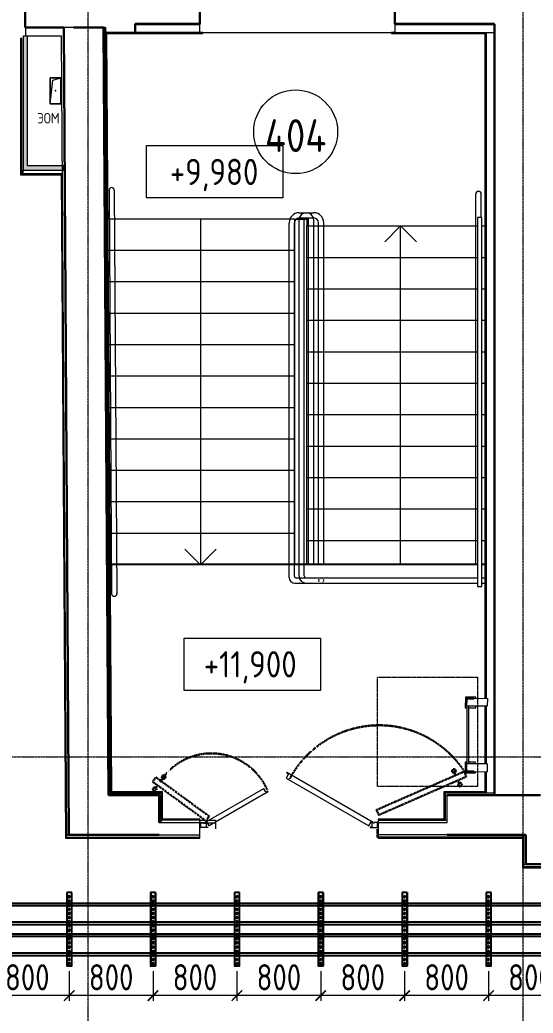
# Model space of a CAD drawing. Header units: millimetres. Extents: x -42533 to 645315, y 3457 to 82611.
# Drawn here: x 418948 to 423845, y 37143 to 46622 of the extents above; entities that cross this region are included whole.
import ezdxf
from ezdxf.enums import TextEntityAlignment as Align

# ---------------------------------------------------------------- set-up
doc = ezdxf.new("R2018")
doc.units = ezdxf.units.MM
for name, pattern in [('ADSK_Линия сетки', [25, 20, -2.5, 0, -2.5]), ('ADSK_Штрих_ш3 п1_5', [4.5, 3, -1.5]), ('ADSK_Штриховая_ш3 п1_5', [4.5, 3, -1.5])]:
    doc.linetypes.add(name, pattern=pattern)
for name, color, linetype in [('00_00_потолок_Панели из стали', 7, 'Continuous'), ('ЭОМ_Лотки авар.', 1, 'Continuous'), ('ЭОМ_Лотки рабочие', 5, 'Continuous')]:
    doc.layers.add(name, color=color, linetype=linetype)
for name, color, linetype, lineweight in [('Аннотация', 7, 'Continuous', 18), ('Двери', 7, 'Continuous', 9), ('Лестницы', 7, 'Continuous', 9), ('Обобщенные модели', 7, 'Continuous', 18), ('Оборудование', 7, 'Continuous', 18), ('Оси', 253, 'Continuous', 9), ('Отметки', 7, 'Continuous', 9), ('Перекрытие', 7, 'Continuous', 18), ('Стены внутренние', 7, 'Continuous', 18), ('Стены несущие', 7, 'Continuous', 30), ('Стены отделка', 7, 'Continuous', 30), ('Стены перегородки', 7, 'Continuous', 30), ('Стены штриховка', 7, 'Continuous', 9), ('Стрелки вверх', 7, 'Continuous', 18), ('ШТРИХОВКА', 252, 'Continuous', 15)]:
    doc.layers.add(name, color=color, linetype=linetype, lineweight=lineweight)
doc.layers.add('Линии', color=7, linetype='Continuous', lineweight=9, true_color=0x00a600)
doc.styles.add('GOST Common', font='GOST_Common.ttf', dxfattribs={"width": 0.9, "height": 350})
doc.styles.add('GOST Common_1', font='GOST_Common.ttf', dxfattribs={"width": 0.9, "height": 250})
doc.styles.add('GOST Common_4', font='GOST_Common.ttf', dxfattribs={"width": 0.9, "height": 200})
doc.styles.get("Standard").update_dxf_attribs({"font": 'arial.ttf'})
doc.styles.add('М2', font='isocpeur.ttf', dxfattribs={"width": 0.8})
doc.dimstyles.new('М2-100', dxfattribs={"dimtxt": 250, "dimasz": 100, "dimexe": 50, "dimexo": 50, "dimgap": 50, "dimtad": 1, "dimdec": 0, "dimzin": 1, "dimtxsty": 'М2', "dimblk": 'ARCHTICK', "dimcen": 2.5, "dimdle": 50, "dimclre": 256, "dimclrt": 256, "dimadec": 0, "dimazin": 0, "dimtfac": 1, "dimtdec": 0, "dimtix": 1, "dimtmove": 1, "dimatfit": 3, "dimldrblk": 'NONE', "dimfxl": 1, "dimtolj": 1, "dimlwd": 9, "dimlwe": 9, "dimarcsym": 1})

# ---------------------------------------------------------------- blocks, each defined once
blk = doc.blocks.new('План 4 этажа')
at = {"layer": 'Стены внутренние'}
for points in [[(2886.184, 18871.902), (2926.184, 18871.902), (2926.184, 20151.605), (2886.184, 20151.605), (2886.184, 19971.845)], [(3260.613, 18871.902), (3260.354, 18911.902), (2926.184, 18911.902), (2926.184, 18871.902), (3252.327, 18871.902)]]:
    blk.add_hatch(color=8, dxfattribs=at).paths.add_polyline_path(points)
at = {"layer": 'Аннотация', "color": 8, "lineweight": 20}
for p, q in [((4063.643, 18606.119), (4063.643, 19106.119)), ((4063.643, 19106.119), (5363.643, 19106.119)), ((5363.643, 19106.119), (5363.643, 18606.119)), ((5363.643, 18606.119), (4063.643, 18606.119)), ((4422.661, 13906.768), (4422.661, 14406.768)), ((4422.661, 14406.768), (5722.661, 14406.768)), ((5722.661, 14406.768), (5722.661, 13906.768)), ((5722.661, 13906.768), (4422.661, 13906.768))]:
    blk.add_line(p, q, dxfattribs=at)
at = {"layer": 'Двери', "color": 8}
for p, q in [((5415.688, 13110.288), (5393.188, 13071.316)), ((5400.617, 13124.185), (5398.367, 13120.288)), ((5398.367, 13120.288), (5415.688, 13110.288)), ((6225.939, 12647.685), (5400.617, 13124.185)), ((5393.188, 13071.316), (6183.869, 12614.816)), ((4617.939, 12647.685), (5180.856, 12972.685)), ((5188.285, 12919.816), (4660.01, 12614.816)), ((5180.856, 12972.685), (5183.106, 12968.788)), ((5203.106, 12934.146), (5183.106, 12968.788)), ((5188.285, 12919.816), (5222.926, 12939.816)), ((5220.426, 12944.146), (5203.106, 12934.146)), ((5222.926, 12939.816), (5220.426, 12944.146)), ((4571.939, 12597.685), (4571.939, 12647.685)), ((4571.939, 12647.685), (4608.11, 12647.685)), ((4581.939, 12647.685), (4571.939, 12647.685)), ((4571.939, 12647.685), (4571.939, 12597.685)), ((4581.939, 12597.685), (4581.939, 12647.685)), ((4608.11, 12647.685), (4608.11, 12642.236)), ((4610.633, 12639.713), (4631.939, 12639.713)), ((4620.189, 12643.788), (4617.939, 12647.685)), ((4637.51, 12653.788), (4620.189, 12643.788)), ((4631.939, 12639.713), (4631.939, 12604.186)), ((4660.01, 12614.816), (4637.51, 12653.788)), ((6183.869, 12614.816), (6206.369, 12653.788)), ((6206.369, 12653.788), (6223.689, 12643.788)), ((6211.939, 12639.713), (6211.939, 12604.186)), ((6233.245, 12639.713), (6211.939, 12639.713)), ((6223.689, 12643.788), (6225.939, 12647.685)), ((6235.768, 12647.685), (6235.768, 12642.236)), ((6271.939, 12647.685), (6235.768, 12647.685)), ((6271.939, 12647.685), (6261.939, 12647.685)), ((6261.939, 12647.685), (6261.939, 12597.685)), ((6271.939, 12597.685), (6271.939, 12647.685)), ((6271.939, 12597.685), (6271.939, 12647.685)), ((4648.11, 12597.685), (4571.939, 12597.685)), ((4571.939, 12597.685), (4581.939, 12597.685)), ((4634.44, 12601.685), (4648.11, 12601.685)), ((4648.11, 12601.685), (4648.11, 12597.685)), ((6195.768, 12601.685), (6195.768, 12597.685)), ((6209.438, 12601.685), (6195.768, 12601.685)), ((6195.768, 12597.685), (6271.939, 12597.685)), ((6261.939, 12597.685), (6271.939, 12597.685))]:
    blk.add_line(p, q, dxfattribs=at)
for centre, radius, start, end in [((4610.633, 12642.236), 2.523, 180, 270), ((6233.245, 12642.236), 2.523, 270, 0), ((4634.44, 12604.186), 2.501, 180, 270), ((6209.438, 12604.186), 2.501, 270, 0)]:
    blk.add_arc(centre, radius, start, end, dxfattribs=at)
at = {"layer": 'Лестницы', "color": 8}
for p, q in [((5472.737, 18405.275), (3695.737, 18405.275)), ((5472.737, 18405.275), (3695.737, 18405.275)), ((5472.737, 18405.275), (5591.939, 18405.275)), ((5472.737, 18405.275), (5472.737, 18105.275)), ((5591.939, 18405.275), (5591.939, 18338.965)), ((5591.939, 18338.965), (7221.939, 18338.965)), ((5591.939, 18038.965), (5591.939, 18338.965)), ((5591.939, 18338.965), (7221.939, 18338.965)), ((7261.939, 18338.965), (7289.939, 18338.965)), ((7261.939, 18338.965), (7289.939, 18338.965)), ((5472.737, 18105.275), (3697.674, 18105.275)), ((5472.737, 18105.275), (3697.674, 18105.275)), ((5472.737, 18105.275), (5472.737, 17805.275)), ((5591.939, 17738.965), (5591.939, 18038.965)), ((5591.939, 18038.965), (7221.939, 18038.965)), ((5591.939, 18038.965), (7221.939, 18038.965)), ((7261.939, 18038.965), (7289.939, 18038.965)), ((7261.939, 18038.965), (7289.939, 18038.965)), ((5472.737, 17805.275), (3699.61, 17805.275)), ((5472.737, 17805.275), (3699.61, 17805.275)), ((5472.737, 17805.275), (5472.737, 17505.275)), ((5591.939, 17438.965), (5591.939, 17738.965)), ((5591.939, 17738.965), (7221.939, 17738.965)), ((5591.939, 17738.965), (7221.939, 17738.965)), ((7261.939, 17738.965), (7289.939, 17738.965)), ((7261.939, 17738.965), (7289.939, 17738.965)), ((5472.737, 17505.275), (3701.547, 17505.275)), ((5472.737, 17505.275), (3701.547, 17505.275)), ((5472.737, 17505.275), (5472.737, 17205.275)), ((5591.939, 17138.965), (5591.939, 17438.965)), ((5591.939, 17438.965), (7221.939, 17438.965)), ((5591.939, 17438.965), (7221.939, 17438.965)), ((7261.939, 17438.965), (7289.939, 17438.965)), ((7261.939, 17438.965), (7289.939, 17438.965)), ((5472.737, 17205.275), (3703.483, 17205.275)), ((5472.737, 17205.275), (3703.483, 17205.275)), ((5472.737, 17205.275), (5472.737, 16905.275)), ((5591.939, 16838.965), (5591.939, 17138.965)), ((5591.939, 17138.965), (7221.939, 17138.965)), ((5591.939, 17138.965), (7221.939, 17138.965)), ((7261.939, 17138.965), (7289.939, 17138.965)), ((7261.939, 17138.965), (7289.939, 17138.965)), ((5472.737, 16905.275), (3705.42, 16905.275)), ((5472.737, 16905.275), (3705.42, 16905.275)), ((5472.737, 16905.275), (5472.737, 16605.275)), ((5591.939, 16538.965), (5591.939, 16838.965)), ((5591.939, 16838.965), (7221.939, 16838.965)), ((5591.939, 16838.965), (7221.939, 16838.965)), ((7261.939, 16838.965), (7289.939, 16838.965)), ((7261.939, 16838.965), (7289.939, 16838.965)), ((5472.737, 16605.275), (3707.356, 16605.275)), ((5472.737, 16605.275), (3707.356, 16605.275)), ((5472.737, 16605.275), (5472.737, 16305.275)), ((5591.939, 16238.965), (5591.939, 16538.965)), ((5591.939, 16538.965), (7221.939, 16538.965)), ((5591.939, 16538.965), (7221.939, 16538.965)), ((7261.939, 16538.965), (7289.939, 16538.965)), ((7261.939, 16538.965), (7289.939, 16538.965)), ((5472.737, 16305.275), (3709.293, 16305.275)), ((5472.737, 16305.275), (3709.293, 16305.275)), ((5472.737, 16305.275), (5472.737, 16005.275)), ((5591.939, 15938.965), (5591.939, 16238.965)), ((5591.939, 16238.965), (7221.939, 16238.965)), ((5591.939, 16238.965), (7221.939, 16238.965)), ((7261.939, 16238.965), (7289.939, 16238.965)), ((7261.939, 16238.965), (7289.939, 16238.965)), ((5472.737, 16005.275), (3711.229, 16005.275)), ((5472.737, 16005.275), (3711.229, 16005.275)), ((5472.737, 16005.275), (5472.737, 15705.275)), ((5591.939, 15638.965), (5591.939, 15938.965)), ((5591.939, 15938.965), (7221.939, 15938.965)), ((5591.939, 15938.965), (7221.939, 15938.965)), ((7261.939, 15938.965), (7289.939, 15938.965)), ((7261.939, 15938.965), (7289.939, 15938.965)), ((5472.737, 15705.275), (3713.166, 15705.275)), ((5472.737, 15705.275), (3713.166, 15705.275)), ((5472.737, 15705.275), (5472.737, 15405.275)), ((5591.939, 15338.965), (5591.939, 15638.965)), ((5591.939, 15638.965), (7221.939, 15638.965)), ((5591.939, 15638.965), (7221.939, 15638.965)), ((7261.939, 15638.965), (7289.939, 15638.965)), ((7261.939, 15638.965), (7289.939, 15638.965)), ((5472.737, 15405.275), (3715.102, 15405.275)), ((5472.737, 15405.275), (3715.102, 15405.275)), ((5472.737, 15405.275), (5472.737, 15110.444)), ((5591.939, 15110.444), (5591.939, 15338.965)), ((5591.939, 15338.965), (7221.939, 15338.965)), ((5591.939, 15338.965), (7221.939, 15338.965)), ((7261.939, 15338.965), (7289.939, 15338.965)), ((7261.939, 15338.965), (7289.939, 15338.965)), ((5472.737, 15105.275), (3717.039, 15105.275))]:
    blk.add_line(p, q, dxfattribs=at)
at = {"layer": 'Линии', "color": 8}
for p, q in [((4570.87, 20186.557), (6430.87, 20186.557)), ((3704.488, 18680.112), (3729.536, 14828.806)), ((3754.487, 18680.437), (3779.527, 14830.437)), ((7203.35, 15110.444), (7203.35, 18642.17)), ((7256.939, 18418.965), (7256.939, 18642.17)), ((5517.737, 18415.273), (5655.354, 18415.273)), ((5518.35, 18465.274), (5658.35, 18465.274)), ((7261.939, 18418.965), (7221.939, 18418.965)), ((7221.939, 18418.965), (7221.939, 14898.965)), ((7261.939, 14898.965), (7261.939, 18418.965)), ((5423.35, 14985.271), (5423.35, 18370.274)), ((5472.737, 14995.271), (5472.737, 18369.818)), ((5703.35, 15109.141), (5703.35, 18370.046)), ((5753.35, 15109.141), (5753.35, 18370.274)), ((5487.737, 14980.271), (5520.734, 14980.271)), ((5520.734, 14980.271), (7221.939, 14980.271)), ((7261.939, 14980.271), (7301.939, 14980.271)), ((5478.35, 14930.271), (7221.939, 14930.271)), ((7221.939, 14898.965), (7261.939, 14898.965)), ((7261.939, 14930.271), (7301.939, 14930.271))]:
    blk.add_line(p, q, dxfattribs=at)
at = {"layer": 'Линии', "color": 8, "lineweight": 18}
for p, q in [((5517.737, 15000.577), (5517.737, 18394.967)), ((5567.737, 15000.577), (5567.737, 18395.273)), ((5608.35, 15109.447), (5608.35, 18395.273)), ((5658.35, 15109.447), (5658.35, 18394.967))]:
    blk.add_line(p, q, dxfattribs=at)
at = {"layer": 'Линии', "color": 8, "linetype": 'ADSK_Штрих_ш3 п1_5'}
for p, q in [((6266.505, 14033.922), (7221.505, 14033.922)), ((6266.505, 12988.922), (6266.505, 14033.922)), ((7221.505, 14033.922), (7221.505, 12988.922)), ((7221.505, 12988.922), (6266.505, 12988.922))]:
    blk.add_line(p, q, dxfattribs=at)
at = {"layer": 'Линии', "color": 8, "linetype": 'ADSK_Штриховая_ш3 п1_5', "lineweight": 30}
for p, q in [((4198.918, 13043.977), (4225.539, 13080.258)), ((6256.804, 12766.714), (7092.535, 13132.711)), ((7114.461, 13084.453), (6278.065, 12718.165)), ((7008.733, 13095.463), (6995.515, 13138.478)), ((7092.535, 13132.711), (7114.461, 13084.453)), ((4151.82, 13078.533), (4120.467, 13035.802)), ((4120.467, 13035.802), (4628.457, 12663.08)), ((4167.565, 13001.245), (4140.945, 12964.964)), ((4660.395, 12705.383), (4151.82, 13078.533)), ((7029.793, 13047.374), (7052.442, 13008.489)), ((4628.457, 12663.08), (4660.395, 12705.383)), ((6278.065, 12718.165), (6256.804, 12766.714)), ((6266.524, 12584.538), (6266.524, 12504.538))]:
    blk.add_line(p, q, dxfattribs=at)
at = {"layer": 'Линии', "color": 8}
blk.add_circle((5485.227, 19238.316), 400, dxfattribs=at)
at = {"layer": 'Линии', "color": 8, "linetype": 'ADSK_Штриховая_ш3 п1_5', "lineweight": 30}
for centre in [(4225.539, 13080.258), (6995.515, 13138.478), (7052.442, 13008.489), (4140.945, 12964.964)]:
    blk.add_circle(centre, 17, dxfattribs=at)
at = {"layer": 'Линии', "color": 8}
for centre, radius, start, end in [((3729.488, 18680.275), 25, 0.3726316, 180.3726316), ((7230.145, 18642.17), 26.795, 0, 180), ((5518.35, 18370.274), 95, 90, 180), ((5517.964, 18370.046), 45.228, 90.288514, 180.288514), ((5588.044, 18394.967), 70.306, 0, 180), ((5588.044, 18395.273), 20.306, 0, 180), ((5658.122, 18370.046), 45.228, 0, 90), ((5658.35, 18370.274), 95, 0, 90), ((5478.35, 14985.271), 55, 180, 270), ((5487.737, 14995.271), 15, 180, 270), ((5588.044, 15000.577), 70.306, 180, 270), ((5588.044, 15000.577), 20.306, 180, 270), ((5728.35, 14955.271), 25, 49.7781504, 123.2492799), ((5728.35, 14955.271), 25, 149.5964545, 202.8495076), ((5728.35, 14955.271), 25, 238.0585577, 308.0772466), ((5728.35, 14955.271), 25, 336.0860607, 24.5789859), ((3754.493, 14830.275), 25, 183.367594, 0.3726316)]:
    blk.add_arc(centre, radius, start, end, dxfattribs=at)
at = {"layer": 'Линии', "color": 8, "linetype": 'ADSK_Штриховая_ш3 п1_5', "lineweight": 30}
for centre, radius, start, end in [((6282.444, 12604.435), 970.087, 33.079961, 151.7167663), ((4681.94, 12726.485), 580, 22.7681813, 148.0209552)]:
    blk.add_arc(centre, radius, start, end, dxfattribs=at)
at = {"layer": 'Обобщенные модели', "color": 8}
for p, q in [((3143.793, 19503.902), (3143.793, 19753.902)), ((3143.793, 19753.902), (3243.793, 19753.902)), ((3243.793, 19753.902), (3143.793, 19753.902)), ((3143.793, 19753.902), (3143.793, 19503.902)), ((3143.793, 19503.902), (3168.793, 19728.902)), ((3168.793, 19728.902), (3243.793, 19753.902)), ((3243.793, 19753.902), (3243.793, 19503.902)), ((3243.793, 19503.902), (3243.793, 19753.902)), ((3243.793, 19503.902), (3143.793, 19503.902)), ((3143.793, 19503.902), (3243.793, 19503.902))]:
    blk.add_line(p, q, dxfattribs=at)
for start, end in [(0, 180), (180, 0), (60, 165), (195, 270), (300, 0)]:
    blk.add_arc((3193.793, 19628.902), 2.5, start, end, dxfattribs=at)
at = {"layer": 'Оборудование', "color": 8}
for p, q in [((7104.4, 13842.104), (7104.137, 13742.104)), ((7204.4, 13841.84), (7104.4, 13842.104)), ((7204.373, 13831.84), (7204.4, 13841.84)), ((7114.176, 13757.078), (7114.374, 13832.077)), ((7114.374, 13832.077), (7114.176, 13757.078)), ((7314.175, 13756.551), (7114.176, 13757.078)), ((7114.176, 13757.078), (7117.176, 13757.07)), ((7114.374, 13832.077), (7314.373, 13831.551)), ((7189.373, 13831.88), (7114.374, 13832.077)), ((7120.176, 13757.062), (7118.728, 13207.064)), ((7120.184, 13760.062), (7120.334, 13817.062)), ((7129.358, 13826.038), (7186.358, 13825.888)), ((7136.728, 13207.016), (7138.176, 13757.014)), ((7189.365, 13828.88), (7189.373, 13831.88)), ((7204.136, 13741.841), (7204.176, 13756.841)), ((7314.373, 13831.551), (7314.175, 13756.551)), ((7104.137, 13742.104), (7120.171, 13742.062)), ((7138.137, 13742.015), (7204.136, 13741.841)), ((7102.768, 13222.106), (7102.504, 13122.106)), ((7118.768, 13222.064), (7102.768, 13222.106)), ((7112.531, 13132.08), (7112.728, 13207.08)), ((7112.728, 13207.08), (7112.531, 13132.08)), ((7312.728, 13206.553), (7112.728, 13207.08)), ((7115.728, 13207.072), (7112.728, 13207.08)), ((7118.57, 13147.064), (7118.72, 13204.064)), ((7202.767, 13221.843), (7136.733, 13222.016)), ((7202.728, 13206.843), (7202.767, 13221.843)), ((7312.728, 13206.553), (7312.53, 13131.553)), ((7102.504, 13122.106), (7202.504, 13121.843)), ((7112.531, 13132.08), (7312.53, 13131.553)), ((7112.531, 13132.08), (7187.531, 13131.882)), ((7184.546, 13137.89), (7127.547, 13138.04)), ((7187.531, 13131.882), (7187.538, 13134.882)), ((7202.504, 13121.843), (7202.53, 13131.843))]:
    blk.add_line(p, q, dxfattribs=at)
for centre, radius, start, end in [((7117.184, 13760.07), 3, 269.8491625, 359.8491625), ((7129.334, 13817.038), 9, 89.8491625, 179.8491625), ((7186.365, 13828.888), 3, 269.8491625, 359.8491625), ((7115.72, 13204.072), 3, 359.8491625, 89.8491625), ((7127.57, 13147.04), 9, 179.8491625, 269.8491625), ((7184.538, 13134.89), 3, 359.8491625, 89.8491625)]:
    blk.add_arc(centre, radius, start, end, dxfattribs=at)
at = {"layer": 'Оси', "color": 8, "linetype": 'ADSK_Линия сетки'}
for p, q in [((3506.505, -3353.101), (3506.505, 43685.833)), ((7656.505, -3353.101), (7656.505, 21427.463)), ((-10052.178, 13274.489), (56511.792, 13274.489))]:
    blk.add_line(p, q, dxfattribs=at)
at = {"layer": 'Перекрытие', "color": 8}
for p, q in [((2886.184, 18837.902), (2886.184, 18871.902)), ((7221.939, 15110.444), (3717.005, 15110.444)), ((7221.939, 15105.275), (3717.039, 15105.275)), ((7289.939, 15110.444), (7261.939, 15110.444)), ((7289.939, 15105.275), (7261.939, 15105.275)), ((4571.939, 12667.685), (4721.939, 12667.685)), ((4721.939, 12641.975), (4581.939, 12641.975)), ((4721.939, 12667.685), (4721.939, 12587.685))]:
    blk.add_line(p, q, dxfattribs=at)
at = {"layer": 'Стены внутренние', "color": 8}
for p, q in [((4183.164, 12647.685), (4183.164, 12642.166)), ((4183.164, 12529.754), (4183.164, 12527.685))]:
    blk.add_line(p, q, dxfattribs=at)
at = {"layer": 'Стены несущие', "color": 8}
for p, q in [((2905.871, 20741.605), (2905.871, 20231.605)), ((4570.87, 20266.427), (4570.87, 20676.427)), ((6430.87, 20676.427), (6430.87, 20266.427)), ((2905.871, 20231.605), (3271.939, 20231.605)), ((3271.939, 20231.605), (3321.678, 12527.685)), ((3364.374, 20231.605), (3364.376, 20231.199)), ((3651.947, 20231.605), (3364.374, 20231.605)), ((3699.233, 12907.685), (3651.947, 20231.605)), ((3954.61, 20186.557), (3954.204, 20266.557)), ((4570.87, 20266.557), (3954.204, 20266.557)), ((3954.204, 20266.427), (4570.87, 20266.427)), ((6430.87, 20266.427), (7381.939, 20266.427)), ((7381.624, 20266.557), (6431.87, 20266.557)), ((7381.939, 20266.427), (7381.939, 12907.685)), ((3671.624, 20186.557), (3684.239, 20186.557)), ((4183.164, 12907.685), (3699.233, 12907.685)), ((4183.164, 12647.685), (4183.164, 12907.685)), ((6931.505, 12907.685), (7821.939, 12907.685)), ((3321.678, 12527.685), (4183.164, 12527.685)), ((6931.505, 12527.685), (7680.433, 12527.685)), ((7680.433, 12527.685), (7680.433, 12247.685)), ((7680.433, 12247.685), (8060.433, 12247.685))]:
    blk.add_line(p, q, dxfattribs=at)
at = {"layer": 'Стены отделка', "color": 8, "lineweight": 9}
for p, q in [((2906.184, 20231.605), (2906.184, 20151.605)), ((3271.939, 20151.605), (3271.939, 20231.605)), ((3671.947, 20231.734), (3651.947, 20231.605)), ((3651.947, 20231.605), (3699.224, 12907.685)), ((3671.624, 20232.76), (3671.624, 20186.557)), ((3719.223, 12907.814), (3671.947, 20231.734)), ((4570.87, 20186.557), (4570.87, 20266.427)), ((6431.87, 20266.557), (6430.87, 20266.557)), ((6430.87, 20266.427), (6430.87, 20186.557)), ((7381.624, 20186.557), (7381.624, 20266.557)), ((2872.184, 20126.605), (2860.184, 20126.605)), ((2860.184, 20126.605), (2860.184, 18827.902)), ((2872.184, 18837.902), (2872.184, 20126.605)), ((2886.184, 20151.605), (2886.184, 18871.902)), ((3252.327, 20151.605), (2886.184, 20151.605)), ((2926.184, 18911.902), (2926.184, 20151.605)), ((3301.816, 12507.685), (3252.327, 20151.605)), ((3272.328, 20151.605), (3271.939, 20151.605)), ((3321.687, 12527.685), (3272.328, 20151.605)), ((3731.018, 12939.685), (3684.316, 20174.557)), ((3684.316, 20174.557), (4600.87, 20174.557)), ((4600.87, 20186.557), (4570.87, 20186.557)), ((4600.87, 20174.557), (4600.87, 20186.557)), ((6431.87, 20186.557), (6400.87, 20186.557)), ((6400.87, 20186.557), (6400.87, 20174.557)), ((6400.87, 20174.557), (7289.939, 20174.557)), ((7289.939, 20174.557), (7289.939, 13831.615)), ((7291.939, 20186.557), (7381.939, 20186.557)), ((7301.939, 20186.557), (7301.939, 13831.584)), ((2886.184, 18871.902), (3270.056, 18871.902)), ((3270.056, 18911.902), (2926.184, 18911.902)), ((3270.056, 18871.902), (3270.056, 18911.902)), ((2862.184, 18825.902), (3248.91, 18825.902)), ((3260.833, 18837.902), (2872.184, 18837.902)), ((3248.91, 18825.902), (3289.881, 12497.685)), ((7289.939, 13756.615), (7289.939, 13206.613)), ((7301.939, 13756.583), (7301.939, 13206.581)), ((7289.939, 13131.613), (7289.939, 12939.685)), ((7301.939, 13131.581), (7301.939, 12927.685)), ((3699.224, 12907.685), (3719.223, 12907.814)), ((3709.224, 12927.685), (3709.224, 12907.685)), ((3709.224, 12927.685), (4203.164, 12927.685)), ((4213.164, 12939.685), (3731.018, 12939.685)), ((4183.164, 12927.685), (4183.164, 12907.685)), ((4203.164, 12647.685), (4203.164, 12927.685)), ((4215.164, 12679.685), (4215.164, 12937.685)), ((6899.939, 12937.685), (6899.939, 12679.685)), ((7289.939, 12939.685), (6901.939, 12939.685)), ((6911.939, 12927.685), (6911.939, 12667.685)), ((7381.939, 12927.685), (6911.939, 12927.685)), ((6911.939, 12907.685), (6931.505, 12907.685)), ((6931.939, 12647.685), (6931.939, 12907.685)), ((4203.164, 12667.685), (4213.164, 12667.685)), ((4571.939, 12679.685), (4215.164, 12679.685)), ((4571.939, 12647.685), (4571.939, 12679.685)), ((6899.939, 12679.685), (6271.939, 12679.685)), ((6271.939, 12679.685), (6271.939, 12647.685)), ((6271.939, 12667.685), (6421.939, 12667.685)), ((6271.939, 12647.685), (6271.939, 12647.685)), ((6931.939, 12667.685), (6911.939, 12667.685)), ((3321.678, 12527.685), (3291.939, 12527.685)), ((3291.939, 12527.685), (3291.939, 12507.685)), ((3301.687, 12527.555), (3321.687, 12527.685)), ((4571.939, 12495.685), (4571.939, 12527.685)), ((6271.939, 12527.685), (6271.939, 12495.685)), ((7660.433, 12527.685), (7660.433, 12227.685)), ((3291.894, 12495.685), (4571.939, 12495.685)), ((3291.939, 12507.685), (3301.816, 12507.685)), ((6421.939, 12507.685), (6271.939, 12507.685)), ((6271.939, 12495.685), (7648.433, 12495.685)), ((7660.433, 12507.685), (7648.433, 12507.685)), ((7648.433, 12495.685), (7648.433, 12217.685)), ((7660.433, 12247.685), (7680.433, 12247.685)), ((7660.433, 12227.685), (8080.433, 12227.685)), ((7648.433, 12215.685), (8090.433, 12215.685))]:
    blk.add_line(p, q, dxfattribs=at)
at = {"layer": 'Стены перегородки', "color": 8, "lineweight": 18}
for p, q in [((4183.164, 12647.685), (4571.939, 12647.685)), ((4571.939, 12527.685), (4571.939, 12647.685)), ((6271.939, 12647.685), (6931.939, 12647.685)), ((6271.939, 12647.685), (6271.939, 12527.685)), ((4183.164, 12527.685), (4571.939, 12527.685)), ((6931.505, 12527.685), (6271.939, 12527.685))]:
    blk.add_line(p, q, dxfattribs=at)
at = {"layer": 'Стены штриховка', "color": 8}
for p, q in [((3364.374, 20231.605), (3271.939, 20231.605)), ((2862.184, 20126.605), (2862.184, 18825.902)), ((3729.018, 12939.685), (3682.303, 20176.557)), ((3682.303, 20176.557), (4600.87, 20176.557)), ((4570.87, 20186.557), (3684.239, 20186.557)), ((6400.87, 20176.557), (7291.939, 20176.557)), ((6431.87, 20186.557), (7291.939, 20186.557)), ((7291.939, 20176.557), (7291.939, 13831.61)), ((2860.184, 18827.902), (3250.897, 18827.902)), ((2860.184, 18827.902), (2860.184, 18825.902)), ((2860.184, 18825.902), (2862.184, 18825.902)), ((3250.897, 18827.902), (3291.894, 12495.685)), ((7291.939, 13756.61), (7291.939, 13206.608)), ((7291.939, 13131.607), (7291.939, 12937.685)), ((3729.018, 12939.685), (3719.017, 12939.685)), ((4215.164, 12937.685), (3719.03, 12937.685)), ((4213.164, 12677.685), (4213.164, 12939.685)), ((4215.164, 12939.685), (4213.164, 12939.685)), ((4215.164, 12937.685), (4215.164, 12939.685)), ((6901.939, 12939.685), (6899.939, 12939.685)), ((6899.939, 12939.685), (6899.939, 12937.685)), ((7291.939, 12937.685), (6899.939, 12937.685)), ((6901.939, 12939.685), (6901.939, 12677.685)), ((4571.939, 12677.685), (4213.164, 12677.685)), ((4571.939, 12667.685), (4213.164, 12667.685)), ((6901.939, 12677.685), (6271.939, 12677.685)), ((6421.939, 12667.685), (6911.939, 12667.685)), ((3289.881, 12497.685), (4571.939, 12497.685)), ((3289.881, 12497.685), (3289.893, 12495.685)), ((3289.893, 12495.685), (3291.894, 12495.685)), ((3301.816, 12507.685), (4571.939, 12507.685)), ((6271.939, 12497.685), (7650.433, 12497.685)), ((7648.433, 12507.685), (6421.939, 12507.685)), ((7650.433, 12497.685), (7650.433, 12215.685)), ((7648.433, 12217.685), (8092.433, 12217.685)), ((7648.433, 12217.685), (7648.433, 12215.685))]:
    blk.add_line(p, q, dxfattribs=at)
at = {"layer": 'Стрелки вверх', "color": 8}
for p, q in [((4577.737, 18405.275), (4577.737, 18105.275)), ((6486.939, 18338.965), (6336.939, 18188.965)), ((6486.939, 18038.965), (6486.939, 18338.965)), ((6486.939, 18338.965), (6636.939, 18188.965)), ((4577.737, 18105.275), (4577.737, 17805.275)), ((6486.939, 17738.965), (6486.939, 18038.965)), ((4577.737, 17805.275), (4577.737, 17505.275)), ((6486.939, 17438.965), (6486.939, 17738.965)), ((4577.737, 17505.275), (4577.737, 17205.275)), ((6486.939, 17138.965), (6486.939, 17438.965)), ((4577.737, 17205.275), (4577.737, 16905.275)), ((6486.939, 16838.965), (6486.939, 17138.965)), ((4577.737, 16905.275), (4577.737, 16605.275)), ((6486.939, 16538.965), (6486.939, 16838.965)), ((4577.737, 16605.275), (4577.737, 16305.275)), ((6486.939, 16238.965), (6486.939, 16538.965)), ((4577.737, 16305.275), (4577.737, 16005.275)), ((6486.939, 15938.965), (6486.939, 16238.965)), ((4577.737, 16005.275), (4577.737, 15705.275)), ((6486.939, 15638.965), (6486.939, 15938.965)), ((4577.737, 15705.275), (4577.737, 15405.275)), ((6486.939, 15338.965), (6486.939, 15638.965)), ((4577.737, 15405.275), (4577.737, 15110.444)), ((6486.939, 15110.444), (6486.939, 15338.965)), ((4577.737, 15105.275), (4427.737, 15255.275)), ((4577.737, 15105.275), (4727.737, 15255.275))]:
    blk.add_line(p, q, dxfattribs=at)
at = {"layer": 'Аннотация', "color": 8, "lineweight": 9, "line_spacing_factor": 1.022766}
for s, insert, char_height, width, attachment_point, style in [('\\pxt3.6,7.2,10.8,14.4,18,21.6,25.2,28.8,32.4,36,39.6,43.2,46.8,50.4,54,57.6,61.2,64.8,68.4,72,75.6,79.2,82.8,86.4,90,93.6,97.2,100.8,104.4,108,111.6,115.2;{ЭОМ}', (3020.493, 19417.326), 100, 240.885, 1, 'GOST Common_4'), ('404', (5485.227, 19201.368), 312.5, 520.21112, 5, 'GOST Common')]:
    blk.add_mtext(s, dxfattribs=dict(at, insert=insert, char_height=char_height, width=width, attachment_point=attachment_point, style=style))
at = {"layer": 'Отметки', "color": 8, "lineweight": 20, "char_height": 250, "attachment_point": 1, "line_spacing_factor": 1.022761, "style": 'GOST Common_1'}
for s, insert, width in [('+9,980', (4284.967, 18979.867), 1028.82257), ('+11,900', (4608.785, 14281.515), 1113.30067)]:
    blk.add_mtext(s, dxfattribs=dict(at, insert=insert, width=width))
blk = doc.blocks.new('*U1397')
at = {"color": 0, "linetype": 'Continuous', "lineweight": 25}
for p, q in [((-78.8, -46976.1), (-78.8, 0)), ((78.8, -46976.1), (78.8, 0))]:
    blk.add_line(p, q, dxfattribs=at)
blk.add_lwpolyline([(100.8, -46976.1), (100.8, 0), (-100.8, 0), (-100.8, -46976.1)], close=True, dxfattribs=at)
at = {"color": 0, "flags": 9}
for tag, p in [('АРТИКУЛ', (-59.7, -11.8)), ('НАИМЕНОВАНИЕ', (-59.1, -7)), ('ПРИМЕЧАНИЕ', (-58.8, -17.3))]:
    blk.add_attdef(tag, text='', height=2.5, dxfattribs=at).set_placement(p, align=Align.TOP_LEFT)
at = {"color": 0, "lineweight": 30, "flags": 104}
for tag, p in [('ВЫСОТА', (-59.6, -20.9)), ('ДЛИНА', (-59.5, -36.1)), ('ТОЛЩИНА', (-59, -31)), ('ШИРИНА', (-58.9, -25.1))]:
    blk.add_attdef(tag, text='', height=2.5, dxfattribs=at).set_placement(p, align=Align.TOP_LEFT)
blk = doc.blocks.new('*U1514')
at = {"color": 0, "linetype": 'Continuous', "lineweight": 25}
for p, q in [((-78.8, -46398.7), (-78.8, 0)), ((78.8, -46398.7), (78.8, 0))]:
    blk.add_line(p, q, dxfattribs=at)
blk.add_lwpolyline([(100.8, -46398.7), (100.8, 0), (-100.8, 0), (-100.8, -46398.7)], close=True, dxfattribs=at)
at = {"color": 0, "flags": 9}
for tag, p in [('АРТИКУЛ', (-59.7, -11.8)), ('НАИМЕНОВАНИЕ', (-59.1, -7)), ('ПРИМЕЧАНИЕ', (-58.8, -17.3))]:
    blk.add_attdef(tag, text='', height=2.5, dxfattribs=at).set_placement(p, align=Align.TOP_LEFT)
at = {"color": 0, "lineweight": 30, "flags": 104}
for tag, p in [('ВЫСОТА', (-59.6, -20.9)), ('ДЛИНА', (-59.5, -36.1)), ('ТОЛЩИНА', (-59, -31)), ('ШИРИНА', (-58.9, -25.1))]:
    blk.add_attdef(tag, text='', height=2.5, dxfattribs=at).set_placement(p, align=Align.TOP_LEFT)
blk = doc.blocks.new('*U45')
at = {"color": 0, "linetype": 'ByBlock', "lineweight": -2}
for points in [[(24, -700), (24, 0), (-24, 0), (-24, -700)], [(-22.5, -700), (-22.5, 0)], [(22.5, -700), (22.5, 0)], [(-24, -700), (24, -700)]]:
    blk.add_lwpolyline(points, dxfattribs=at)
at = {"color": 254, "transparency": 33554483}
blk.add_lwpolyline([(0, 0.7), (0, -2.2)], dxfattribs=at)
at = {"color": 0, "linetype": 'ByBlock', "lineweight": -2}
for points in [[(-6.7, -54.8, 0.345739), (-6.7, -65.2), (6.7, -65.2, 0.345739), (6.7, -54.8)], [(-5.2, -13.3), (-5.2, -26.7, 0.345739), (5.2, -26.7), (5.2, -13.3, 0.345739)], [(-5.2, -93.3), (-5.2, -106.7, 0.345739), (5.2, -106.7), (5.2, -93.3, 0.345739)], [(-6.7, -134.8, 0.345739), (-6.7, -145.2), (6.7, -145.2, 0.345739), (6.7, -134.8)], [(-5.2, -173.3), (-5.2, -186.7, 0.345739), (5.2, -186.7), (5.2, -173.3, 0.345739)], [(-6.7, -214.8, 0.345739), (-6.7, -225.2), (6.7, -225.2, 0.345739), (6.7, -214.8)], [(-5.2, -253.3), (-5.2, -266.7, 0.345739), (5.2, -266.7), (5.2, -253.3, 0.345739)], [(-6.7, -294.8, 0.345739), (-6.7, -305.2), (6.7, -305.2, 0.345739), (6.7, -294.8)], [(-6.7, -374.8, 0.345739), (-6.7, -385.2), (6.7, -385.2, 0.345739), (6.7, -374.8)], [(-5.2, -333.3), (-5.2, -346.7, 0.345739), (5.2, -346.7), (5.2, -333.3, 0.345739)], [(-6.7, -454.8, 0.345739), (-6.7, -465.2), (6.7, -465.2, 0.345739), (6.7, -454.8)], [(-5.2, -413.3), (-5.2, -426.7, 0.345739), (5.2, -426.7), (5.2, -413.3, 0.345739)], [(-6.7, -534.8, 0.345739), (-6.7, -545.2), (6.7, -545.2, 0.345739), (6.7, -534.8)], [(-5.2, -493.3), (-5.2, -506.7, 0.345739), (5.2, -506.7), (5.2, -493.3, 0.345739)], [(-6.7, -614.8, 0.345739), (-6.7, -625.2), (6.7, -625.2, 0.345739), (6.7, -614.8)], [(-5.2, -573.3), (-5.2, -586.7, 0.345739), (5.2, -586.7), (5.2, -573.3, 0.345739)], [(-5.2, -653.3), (-5.2, -666.7, 0.345739), (5.2, -666.7), (5.2, -653.3, 0.345739)]]:
    blk.add_lwpolyline(points, format="xyb", close=True, dxfattribs=at)
at = {"flags": 9}
for tag, p in [('АРТИКУЛ', (-58.9, -24.5)), ('ПРИМЕЧАНИЕ', (-58.3, -30.8)), ('НАИМЕНОВАНИЕ', (-58.2, -19.4))]:
    blk.add_attdef(tag, p, '', height=2.5, dxfattribs=at)
at = {"lineweight": 30, "flags": 104}
blk.add_attdef('ДЛИНА', text='', height=2.5, dxfattribs=at).set_placement((-57.7, -34.6), align=Align.TOP_LEFT)
blk = doc.blocks.new('_ArchTick')
at = {"color": 0, "linetype": 'ByBlock', "lineweight": 70, "const_width": 0.15}
blk.add_lwpolyline([(-0.5, -0.5), (0.5, 0.5)], dxfattribs=at)
blk = doc.blocks.new('*D1646')
at = {"layer": '00_00_потолок_Панели из стали', "lineweight": 9, "transparency": 16777216}
for p, q in [((418618.6, 37544.1), (418618.6, 37260.6)), ((419418.8, 37543.4), (419418.8, 37260.6))]:
    blk.add_line(p, q, dxfattribs=at)
at = {"layer": '00_00_потолок_Панели из стали', "color": 0, "lineweight": 9, "transparency": 16777216}
blk.add_line((419468.8, 37310.6), (418568.6, 37310.6), dxfattribs=at)
at = {"layer": 'Defpoints', "color": 0, "transparency": 16777216}
for p in [(418618.6, 37594.1), (419418.8, 37593.4), (418618.6, 37310.6)]:
    blk.add_point(p, dxfattribs=at)
at = {"layer": '00_00_потолок_Панели из стали', "color": 0, "lineweight": 9, "transparency": 16777216, "xscale": 100, "yscale": 100, "zscale": 100, "rotation": 180}
blk.add_blockref('_ArchTick', (418618.6, 37310.6), dxfattribs=at)
at = {"layer": '00_00_потолок_Панели из стали', "color": 0, "lineweight": 9, "transparency": 16777216, "xscale": 100, "yscale": 100, "zscale": 100}
blk.add_blockref('_ArchTick', (419418.8, 37310.6), dxfattribs=at)
at = {"layer": '00_00_потолок_Панели из стали', "transparency": 16777216, "insert": (419018.7, 37485.6), "char_height": 250, "attachment_point": 5, "style": 'М2'}
blk.add_mtext('\\A1;800', dxfattribs=at)
blk = doc.blocks.new('_None')
blk = doc.blocks.new('*D1647')
at = {"layer": '00_00_потолок_Панели из стали', "lineweight": 9, "transparency": 16777216}
for p, q in [((419418.8, 37544.1), (419418.8, 37260.6)), ((420219, 37543.4), (420219, 37260.6))]:
    blk.add_line(p, q, dxfattribs=at)
at = {"layer": '00_00_потолок_Панели из стали', "color": 0, "lineweight": 9, "transparency": 16777216}
blk.add_line((420269, 37310.6), (419368.8, 37310.6), dxfattribs=at)
at = {"layer": 'Defpoints', "color": 0, "transparency": 16777216}
for p in [(419418.8, 37594.1), (420219, 37593.4), (419418.8, 37310.6)]:
    blk.add_point(p, dxfattribs=at)
at = {"layer": '00_00_потолок_Панели из стали', "color": 0, "lineweight": 9, "transparency": 16777216, "xscale": 100, "yscale": 100, "zscale": 100, "rotation": 180}
blk.add_blockref('_ArchTick', (419418.8, 37310.6), dxfattribs=at)
at = {"layer": '00_00_потолок_Панели из стали', "color": 0, "lineweight": 9, "transparency": 16777216, "xscale": 100, "yscale": 100, "zscale": 100}
blk.add_blockref('_ArchTick', (420219, 37310.6), dxfattribs=at)
at = {"layer": '00_00_потолок_Панели из стали', "transparency": 16777216, "insert": (419818.9, 37485.6), "char_height": 250, "attachment_point": 5, "style": 'М2'}
blk.add_mtext('\\A1;800', dxfattribs=at)
blk = doc.blocks.new('*D1648')
at = {"layer": '00_00_потолок_Панели из стали', "lineweight": 9, "transparency": 16777216}
for p, q in [((420219, 37544.1), (420219, 37260.6)), ((421019.2, 37543.4), (421019.2, 37260.6))]:
    blk.add_line(p, q, dxfattribs=at)
at = {"layer": '00_00_потолок_Панели из стали', "color": 0, "lineweight": 9, "transparency": 16777216}
blk.add_line((421069.2, 37310.6), (420169, 37310.6), dxfattribs=at)
at = {"layer": 'Defpoints', "color": 0, "transparency": 16777216}
for p in [(420219, 37594.1), (421019.2, 37593.4), (420219, 37310.6)]:
    blk.add_point(p, dxfattribs=at)
at = {"layer": '00_00_потолок_Панели из стали', "color": 0, "lineweight": 9, "transparency": 16777216, "xscale": 100, "yscale": 100, "zscale": 100, "rotation": 180}
blk.add_blockref('_ArchTick', (420219, 37310.6), dxfattribs=at)
at = {"layer": '00_00_потолок_Панели из стали', "color": 0, "lineweight": 9, "transparency": 16777216, "xscale": 100, "yscale": 100, "zscale": 100}
blk.add_blockref('_ArchTick', (421019.2, 37310.6), dxfattribs=at)
at = {"layer": '00_00_потолок_Панели из стали', "transparency": 16777216, "insert": (420619.1, 37485.6), "char_height": 250, "attachment_point": 5, "style": 'М2'}
blk.add_mtext('\\A1;800', dxfattribs=at)
blk = doc.blocks.new('*D1623')
at = {"layer": '00_00_потолок_Панели из стали', "lineweight": 9, "transparency": 16777216}
for p, q in [((421019.2, 37544.1), (421019.2, 37260.6)), ((421819.4, 37543.4), (421819.4, 37260.6))]:
    blk.add_line(p, q, dxfattribs=at)
at = {"layer": '00_00_потолок_Панели из стали', "color": 0, "lineweight": 9, "transparency": 16777216}
blk.add_line((421869.4, 37310.6), (420969.2, 37310.6), dxfattribs=at)
at = {"layer": 'Defpoints', "color": 0, "transparency": 16777216}
for p in [(421019.2, 37594.1), (421819.4, 37593.4), (421019.2, 37310.6)]:
    blk.add_point(p, dxfattribs=at)
at = {"layer": '00_00_потолок_Панели из стали', "color": 0, "lineweight": 9, "transparency": 16777216, "xscale": 100, "yscale": 100, "zscale": 100, "rotation": 180}
blk.add_blockref('_ArchTick', (421019.2, 37310.6), dxfattribs=at)
at = {"layer": '00_00_потолок_Панели из стали', "color": 0, "lineweight": 9, "transparency": 16777216, "xscale": 100, "yscale": 100, "zscale": 100}
blk.add_blockref('_ArchTick', (421819.4, 37310.6), dxfattribs=at)
at = {"layer": '00_00_потолок_Панели из стали', "transparency": 16777216, "insert": (421419.3, 37485.6), "char_height": 250, "attachment_point": 5, "style": 'М2'}
blk.add_mtext('\\A1;800', dxfattribs=at)
blk = doc.blocks.new('*D1624')
at = {"layer": '00_00_потолок_Панели из стали', "lineweight": 9, "transparency": 16777216}
for p, q in [((421819.4, 37544.1), (421819.4, 37260.6)), ((422619.6, 37543.4), (422619.6, 37260.6))]:
    blk.add_line(p, q, dxfattribs=at)
at = {"layer": '00_00_потолок_Панели из стали', "color": 0, "lineweight": 9, "transparency": 16777216}
blk.add_line((422669.6, 37310.6), (421769.4, 37310.6), dxfattribs=at)
at = {"layer": 'Defpoints', "color": 0, "transparency": 16777216}
for p in [(421819.4, 37594.1), (422619.6, 37593.4), (421819.4, 37310.6)]:
    blk.add_point(p, dxfattribs=at)
at = {"layer": '00_00_потолок_Панели из стали', "color": 0, "lineweight": 9, "transparency": 16777216, "xscale": 100, "yscale": 100, "zscale": 100, "rotation": 180}
blk.add_blockref('_ArchTick', (421819.4, 37310.6), dxfattribs=at)
at = {"layer": '00_00_потолок_Панели из стали', "color": 0, "lineweight": 9, "transparency": 16777216, "xscale": 100, "yscale": 100, "zscale": 100}
blk.add_blockref('_ArchTick', (422619.6, 37310.6), dxfattribs=at)
at = {"layer": '00_00_потолок_Панели из стали', "transparency": 16777216, "insert": (422219.5, 37485.6), "char_height": 250, "attachment_point": 5, "style": 'М2'}
blk.add_mtext('\\A1;800', dxfattribs=at)
blk = doc.blocks.new('*D1625')
at = {"layer": '00_00_потолок_Панели из стали', "lineweight": 9, "transparency": 16777216}
for p, q in [((422619.6, 37544.1), (422619.6, 37260.6)), ((423419.8, 37543.4), (423419.8, 37260.6))]:
    blk.add_line(p, q, dxfattribs=at)
at = {"layer": '00_00_потолок_Панели из стали', "color": 0, "lineweight": 9, "transparency": 16777216}
blk.add_line((423469.8, 37310.6), (422569.6, 37310.6), dxfattribs=at)
at = {"layer": 'Defpoints', "color": 0, "transparency": 16777216}
for p in [(422619.6, 37594.1), (423419.8, 37593.4), (422619.6, 37310.6)]:
    blk.add_point(p, dxfattribs=at)
at = {"layer": '00_00_потолок_Панели из стали', "color": 0, "lineweight": 9, "transparency": 16777216, "xscale": 100, "yscale": 100, "zscale": 100, "rotation": 180}
blk.add_blockref('_ArchTick', (422619.6, 37310.6), dxfattribs=at)
at = {"layer": '00_00_потолок_Панели из стали', "color": 0, "lineweight": 9, "transparency": 16777216, "xscale": 100, "yscale": 100, "zscale": 100}
blk.add_blockref('_ArchTick', (423419.8, 37310.6), dxfattribs=at)
at = {"layer": '00_00_потолок_Панели из стали', "transparency": 16777216, "insert": (423019.7, 37485.6), "char_height": 250, "attachment_point": 5, "style": 'М2'}
blk.add_mtext('\\A1;800', dxfattribs=at)
blk = doc.blocks.new('*D1626')
at = {"layer": '00_00_потолок_Панели из стали', "lineweight": 9, "transparency": 16777216}
for p, q in [((423419.8, 37544.1), (423419.8, 37260.6)), ((424220, 37543.4), (424220, 37260.6))]:
    blk.add_line(p, q, dxfattribs=at)
at = {"layer": '00_00_потолок_Панели из стали', "color": 0, "lineweight": 9, "transparency": 16777216}
blk.add_line((424270, 37310.6), (423369.8, 37310.6), dxfattribs=at)
at = {"layer": 'Defpoints', "color": 0, "transparency": 16777216}
for p in [(423419.8, 37594.1), (424220, 37593.4), (423419.8, 37310.6)]:
    blk.add_point(p, dxfattribs=at)
at = {"layer": '00_00_потолок_Панели из стали', "color": 0, "lineweight": 9, "transparency": 16777216, "xscale": 100, "yscale": 100, "zscale": 100, "rotation": 180}
blk.add_blockref('_ArchTick', (423419.8, 37310.6), dxfattribs=at)
at = {"layer": '00_00_потолок_Панели из стали', "color": 0, "lineweight": 9, "transparency": 16777216, "xscale": 100, "yscale": 100, "zscale": 100}
blk.add_blockref('_ArchTick', (424220, 37310.6), dxfattribs=at)
at = {"layer": '00_00_потолок_Панели из стали', "transparency": 16777216, "insert": (423819.9, 37485.6), "char_height": 250, "attachment_point": 5, "style": 'М2'}
blk.add_mtext('\\A1;800', dxfattribs=at)

msp = doc.modelspace()

# ---------------------------------------------------------------- block references
at = {"layer": 'ШТРИХОВКА'}
msp.add_blockref('План 4 этажа', (416094.2, 26315.8), dxfattribs=at)
at = {"layer": 'ЭОМ_Лотки авар.', "color": 1, "rotation": 90}
msp.add_blockref('*U1514', (417741, 38090), dxfattribs=at)
at = {"layer": 'ЭОМ_Лотки рабочие'}
ref = msp.add_blockref('*U45', (419418.8, 37594.1), dxfattribs=dict(at, rotation=180))
lines = msp.add_mtext('700 мм', dxfattribs={"layer": '0', "insert": (419476.5, 37628.7), "char_height": 2.5, "attachment_point": 1, "rotation": 180})
ref.add_attrib('ДЛИНА', '', (419476.5, 37628.7)).embed_mtext(lines)
ref = msp.add_blockref('*U45', (420219, 37594.1), dxfattribs=dict(at, rotation=180))
lines = msp.add_mtext('700 мм', dxfattribs={"layer": '0', "insert": (420276.7, 37628.7), "char_height": 2.5, "attachment_point": 1, "rotation": 180})
ref.add_attrib('ДЛИНА', '', (420276.7, 37628.7)).embed_mtext(lines)
ref = msp.add_blockref('*U45', (421019.2, 37594.1), dxfattribs=dict(at, rotation=180))
lines = msp.add_mtext('700 мм', dxfattribs={"layer": '0', "insert": (421076.9, 37628.7), "char_height": 2.5, "attachment_point": 1, "rotation": 180})
ref.add_attrib('ДЛИНА', '', (421076.9, 37628.7)).embed_mtext(lines)
ref = msp.add_blockref('*U45', (421819.4, 37594.1), dxfattribs=dict(at, rotation=180))
lines = msp.add_mtext('700 мм', dxfattribs={"layer": '0', "insert": (421877.1, 37628.7), "char_height": 2.5, "attachment_point": 1, "rotation": 180})
ref.add_attrib('ДЛИНА', '', (421877.1, 37628.7)).embed_mtext(lines)
ref = msp.add_blockref('*U45', (422619.6, 37594.1), dxfattribs=dict(at, rotation=180))
lines = msp.add_mtext('700 мм', dxfattribs={"layer": '0', "insert": (422677.3, 37628.7), "char_height": 2.5, "attachment_point": 1, "rotation": 180})
ref.add_attrib('ДЛИНА', '', (422677.3, 37628.7)).embed_mtext(lines)
ref = msp.add_blockref('*U45', (423419.8, 37594.1), dxfattribs=dict(at, rotation=180))
lines = msp.add_mtext('700 мм', dxfattribs={"layer": '0', "insert": (423477.5, 37628.7), "char_height": 2.5, "attachment_point": 1, "rotation": 180})
ref.add_attrib('ДЛИНА', '', (423477.5, 37628.7)).embed_mtext(lines)
at = {"layer": 'ЭОМ_Лотки рабочие', "rotation": 90}
msp.add_blockref('*U1397', (417463.1, 37795.3), dxfattribs=at)

# ---------------------------------------------------------------- dimensions: what is measured, and where the dimension line sits
at = {"layer": '00_00_потолок_Панели из стали'}
for base, p1, p2, picture, middle in [((418618.6, 37310.6), (419418.8, 37593.4), (418618.6, 37594.1), '*D1646', (419018.7, 37485.6)), ((419418.8, 37310.6), (420219, 37593.4), (419418.8, 37594.1), '*D1647', (419818.9, 37485.6)), ((420219, 37310.6), (421019.2, 37593.4), (420219, 37594.1), '*D1648', (420619.1, 37485.6)), ((421019.2, 37310.6), (421819.4, 37593.4), (421019.2, 37594.1), '*D1623', (421419.3, 37485.6)), ((421819.4, 37310.6), (422619.6, 37593.4), (421819.4, 37594.1), '*D1624', (422219.5, 37485.6)), ((422619.6, 37310.6), (423419.8, 37593.4), (422619.6, 37594.1), '*D1625', (423019.7, 37485.6)), ((423419.8, 37310.6), (424220, 37593.4), (423419.8, 37594.1), '*D1626', (423819.9, 37485.6))]:
    dim = msp.add_linear_dim(base=base, p1=p1, p2=p2, dimstyle='М2-100', dxfattribs=at)
    dim.commit()
    dim.dimension.update_dxf_attribs({"geometry": picture, "text_midpoint": middle})

doc.saveas('drawing.dxf')
